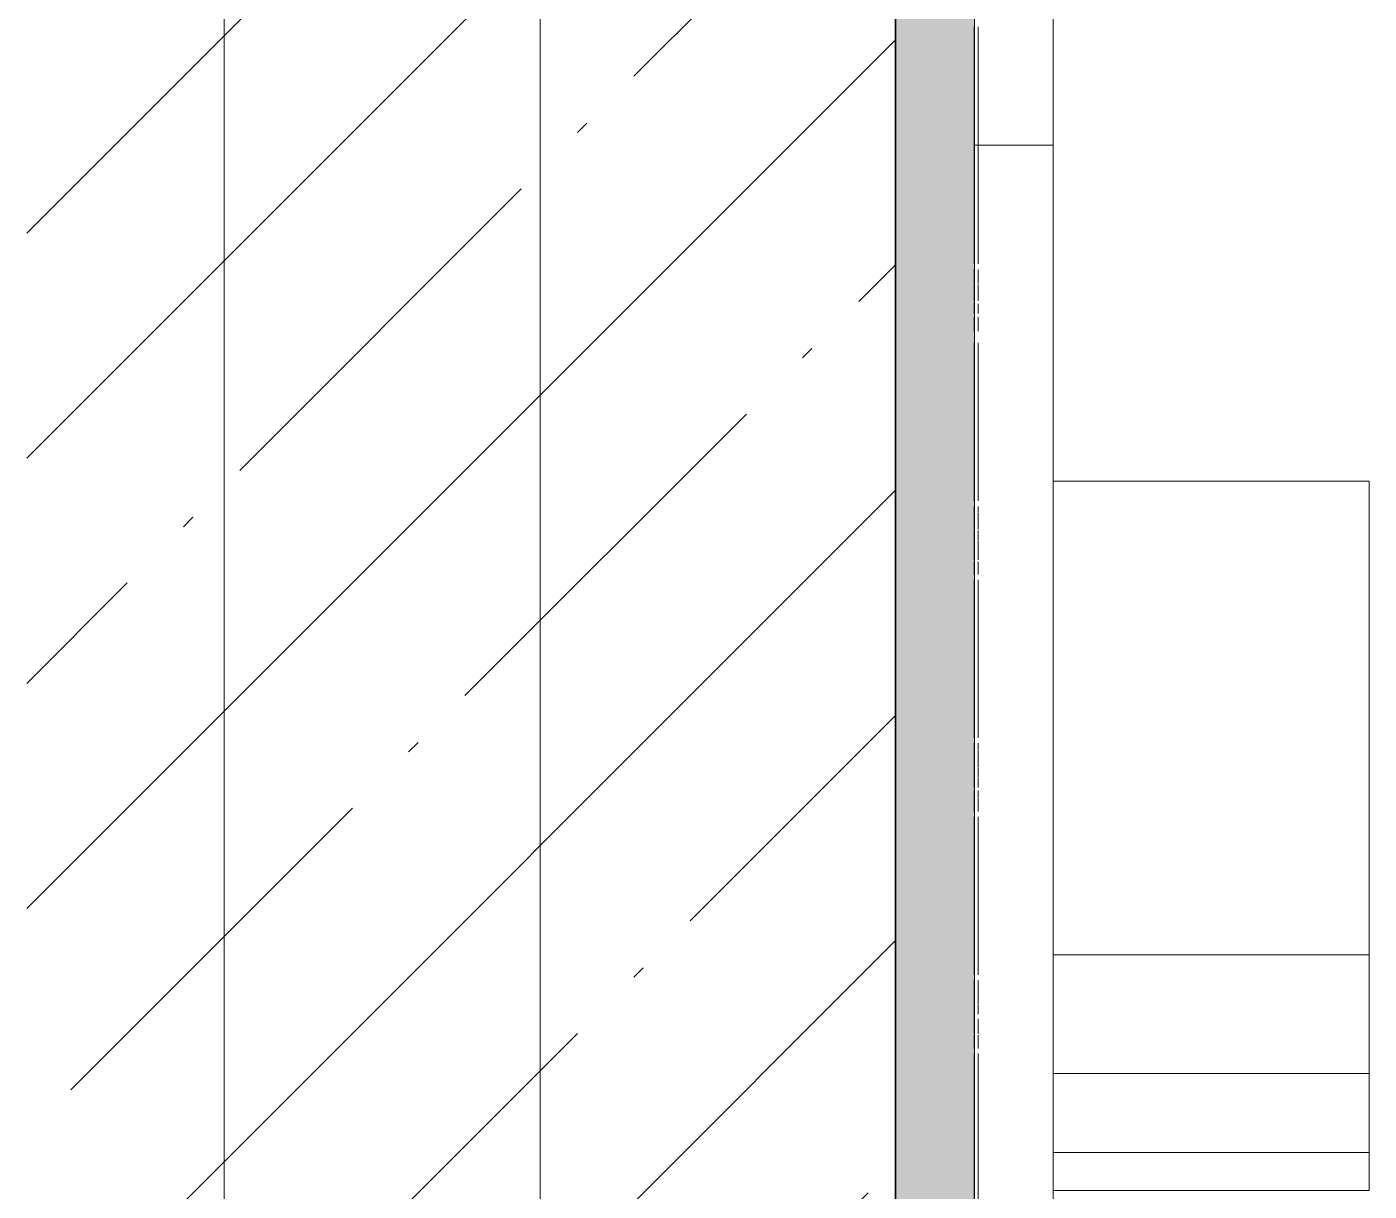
# Model space of a CAD drawing. Header units: millimetres. Extents: x 855 to 84199, y -1987 to 21700.
# Drawn here: x 10323.9 to 10663.9, y 19989.7 to 20284.5 of the extents above; entities that cross this region are included whole.
import ezdxf

# ---------------------------------------------------------------- set-up
doc = ezdxf.new("R2010")
doc.units = ezdxf.units.MM
for name, color, linetype, lineweight, true_color in [('A-WALL-2', 7, 'Continuous', 25, 0x3c3c3c), ('A-WALL-3', 7, 'Continuous', 35, 0x3c3c3c), ('A-WALL-FNSH-1', 7, 'Continuous', 13, 0x3c3c3c), ('I-FURN-1', 7, 'Continuous', 9, 0xf0f0f0)]:
    doc.layers.add(name, color=color, linetype=linetype, lineweight=lineweight, true_color=true_color)
for name, color, linetype, lineweight in [('I-WALL', 7, 'Continuous', 9), ('S-STRS-MBND', 7, 'Continuous', 9), ('Оси', 7, 'Continuous', 9)]:
    doc.layers.add(name, color=color, linetype=linetype, lineweight=lineweight)

# ---------------------------------------------------------------- blocks, each defined once
blk = doc.blocks.new('Бизиборд лего - бизиборд 1_21б-32328682-План разверток пом_ 1_60_ Этаж 1')
at = {"layer": 'I-FURN-1'}
for p, q in [((-765, 100), (-915, 100)), ((-915, 100), (-915, 20)), ((-915, 20), (-915, 100)), ((-915, 100), (-765, 100)), ((-765, 100), (-795, 100)), ((-795, 100), (-795, 20)), ((-795, 20), (-795, 100)), ((-795, 100), (-765, 100)), ((-745, 100), (-765, 100)), ((-765, 100), (-745, 100)), ((-765, 20), (-765, 100)), ((-765, 100), (-765, 20)), ((-735.37, 100), (-745, 100)), ((-745, 100), (-735.37, 100)), ((-735.37, 100), (-745, 100)), ((-745, 100), (-745, 20)), ((-745, 20), (-745, 100)), ((-745, 100), (-735.37, 100)), ((-735.37, 100), (-735.37, 20)), ((-735.37, 20), (-735.37, 100)), ((-1000, 20), (-1500, 20)), ((-1030, 20), (-1000, 20)), ((-1000, 0), (-1000, 20)), ((-1000, 20), (-1000, 0)), ((-500, 20), (-1000, 20)), ((-1000, 20), (-1000, 0)), ((-1000, 0), (-1000, 20)), ((-1000, 20), (-970, 20)), ((-970, 20), (-950, 20)), ((-951.34, 20), (-970, 20)), ((-970, 20), (-950, 20)), ((-960, 20), (-970, 20)), ((-970, 20), (-969.66, 20)), ((-968.66, 20), (-970, 20)), ((-970, 20), (-955, 20)), ((-955, 20), (-970, 20)), ((-970, 20), (-950.34, 20)), ((-950, 20), (-970, 20)), ((-970, 20), (-965, 20)), ((-950, 20), (-970, 20)), ((-970, 20), (-965, 20)), ((-960, 20), (-970, 20)), ((-970, 20), (-965, 20)), ((-950, 20), (-970, 20)), ((-970, 20), (-950, 20)), ((-950, 20), (-970, 20)), ((-970, 20), (-950.34, 20)), ((-962.59, 20), (-970, 20)), ((-970, 20), (-969.66, 20)), ((-957.41, 20), (-970, 20)), ((-970, 20), (-950, 20)), ((-950, 20), (-970, 20)), ((-970, 20), (-950, 20)), ((-950, 20), (-970, 20)), ((-970, 20), (-950, 20)), ((-950, 20), (-970, 20)), ((-970, 20), (-950, 20)), ((-950, 20), (-970, 20)), ((-970, 20), (-950, 20)), ((-950, 20), (-970, 20)), ((-970, 20), (-950, 20)), ((-950, 20), (-970, 20)), ((-970, 20), (-957.41, 20)), ((-950, 20), (-970, 20)), ((-970, 20), (-950, 20)), ((-968.66, 20), (-970, 20)), ((-970, 20), (-950, 20)), ((-950, 20), (-970, 20)), ((-970, 20), (-969.66, 20)), ((-969.66, 20), (-970, 20)), ((-970, 20), (-967.07, 20)), ((-968.66, 20), (-970, 20)), ((-970, 20), (-962.59, 20)), ((-967.07, 20), (-970, 20)), ((-970, 20), (-967.07, 20)), ((-962.59, 20), (-970, 20)), ((-970, 20), (-955, 20)), ((-969.66, 20), (-970, 20)), ((-970, 20), (-968.66, 20)), ((-955, 20), (-970, 20)), ((-970, 20), (-962.59, 20)), ((-950, 20), (-970, 20)), ((-969.66, 20), (-968.66, 20)), ((-969.66, 20), (-950.34, 20)), ((-969.66, 20), (-950, 20)), ((-968.66, 20), (-969.66, 20)), ((-967.07, 20), (-969.66, 20)), ((-968.66, 20), (-965, 20)), ((-968.66, 20), (-962.59, 20)), ((-962.59, 20), (-968.66, 20)), ((-965, 20), (-968.66, 20)), ((-950, 20), (-968.66, 20)), ((-962.59, 20), (-968.66, 20)), ((-968.66, 20), (-950, 20)), ((-967.07, 20), (-960, 20)), ((-952.93, 20), (-967.07, 20)), ((-967.07, 20), (-965, 20)), ((-955, 20), (-967.07, 20)), ((-965, 20), (-950, 20)), ((-965, 20), (-960, 20)), ((-965, 20), (-962.59, 20)), ((-950, 20), (-965, 20)), ((-965, 20), (-955, 20)), ((-964.8, 20), (-960.66, 20)), ((-962.59, 20), (-960, 20)), ((-951.34, 20), (-962.59, 20)), ((-962.59, 20), (-960, 20)), ((-960, 20), (-962.59, 20)), ((-952.93, 20), (-962.59, 20)), ((-962.59, 20), (-960, 20)), ((-952.93, 20), (-962.59, 20)), ((-962.59, 20), (-952.93, 20)), ((-960, 20), (-957.41, 20)), ((-955, 20), (-960, 20)), ((-960, 20), (-950, 20)), ((-960, 20), (-952.93, 20)), ((-950, 20), (-960, 20)), ((-960, 20), (-957.41, 20)), ((-957.41, 20), (-960, 20)), ((-960, 20), (-952.93, 20)), ((-960, 20), (-950.34, 20)), ((-957.41, 20), (-955, 20)), ((-955, 20), (-957.41, 20)), ((-952.93, 20), (-957.41, 20)), ((-957.41, 20), (-950, 20)), ((-956.53, 20), (-952.93, 20)), ((-951.34, 20), (-955, 20)), ((-955, 20), (-950, 20)), ((-950, 20), (-955, 20)), ((-955, 20), (-950, 20)), ((-952.93, 20), (-955, 20)), ((-955, 20), (-950, 20)), ((-955, 20), (-950, 20)), ((-950, 20), (-955, 20)), ((-950, 20), (-955, 20)), ((-952.93, 20), (-950, 20)), ((-951.34, 20), (-952.93, 20)), ((-950, 20), (-952.93, 20)), ((-952.93, 20), (-950, 20)), ((-950, 20), (-952.93, 20)), ((-951.34, 20), (-952.93, 20)), ((-950, 20), (-952.93, 20)), ((-952.93, 20), (-950, 20)), ((-950, 20), (-951.34, 20)), ((-950, 20), (-951.34, 20)), ((-950.34, 20), (-951.34, 20)), ((-950.34, 20), (-951.34, 20)), ((-950, 20), (-951.34, 20)), ((-950, 20), (-950.34, 20)), ((-950.34, 20), (-950, 20)), ((-950.34, 20), (-950, 20)), ((-950, 20), (-950.34, 20)), ((-950.34, 20), (-950, 20)), ((-950.34, 20), (-950, 20)), ((-950, 20), (-915, 20)), ((-915, 20), (-910, 20)), ((-915, 20), (-910, 20)), ((-910, 20), (-915, 20)), ((-910, 20), (-909.66, 20)), ((-891.34, 20), (-910, 20)), ((-910, 20), (-890, 20)), ((-890, 20), (-910, 20)), ((-910, 20), (-902.59, 20)), ((-909.66, 20), (-910, 20)), ((-910, 20), (-895, 20)), ((-908.66, 20), (-910, 20)), ((-910, 20), (-890, 20)), ((-890, 20), (-910, 20)), ((-910, 20), (-890, 20)), ((-890, 20), (-910, 20)), ((-910, 20), (-905, 20)), ((-895, 20), (-910, 20)), ((-910, 20), (-907.07, 20)), ((-890, 20), (-910, 20)), ((-910, 20), (-890, 20)), ((-890, 20), (-910, 20)), ((-910, 20), (-890, 20)), ((-890, 20), (-910, 20)), ((-910, 20), (-891.34, 20)), ((-890, 20), (-910, 20)), ((-910, 20), (-890, 20)), ((-890, 20), (-910, 20)), ((-910, 20), (-890, 20)), ((-890, 20), (-910, 20)), ((-910, 20), (-890, 20)), ((-890, 20), (-910, 20)), ((-910, 20), (-890, 20)), ((-890, 20), (-910, 20)), ((-910, 20), (-890, 20)), ((-890, 20), (-910, 20)), ((-910, 20), (-890, 20)), ((-890, 20), (-910, 20)), ((-910, 20), (-890, 20)), ((-909.66, 20), (-910, 20)), ((-910, 20), (-890, 20)), ((-890, 20), (-910, 20)), ((-910, 20), (-890, 20)), ((-890, 20), (-910, 20)), ((-910, 20), (-890, 20)), ((-908.66, 20), (-910, 20)), ((-910, 20), (-908.66, 20)), ((-908.66, 20), (-910, 20)), ((-910, 20), (-890, 20)), ((-890, 20), (-910, 20)), ((-910, 20), (-890, 20)), ((-890, 20), (-910, 20)), ((-910, 20), (-905, 20)), ((-900, 20), (-910, 20)), ((-910, 20), (-892.93, 20)), ((-908.66, 20), (-910, 20)), ((-910, 20), (-890, 20)), ((-890, 20), (-910, 20)), ((-909.66, 20), (-892.93, 20)), ((-897.41, 20), (-909.66, 20)), ((-908.66, 20), (-909.66, 20)), ((-908.66, 20), (-902.79, 20)), ((-907.07, 20), (-908.66, 20)), ((-907.07, 20), (-908.66, 20)), ((-890, 20), (-908.66, 20)), ((-908.66, 20), (-900, 20)), ((-902.59, 20), (-908.66, 20)), ((-890, 20), (-908.66, 20)), ((-908.66, 20), (-902.79, 20)), ((-902.79, 20), (-908.66, 20)), ((-905, 20), (-907.07, 20)), ((-907.07, 20), (-905, 20)), ((-905, 20), (-907.07, 20)), ((-890, 20), (-905, 20)), ((-905, 20), (-890.34, 20)), ((-905, 20), (-902.59, 20)), ((-902.59, 20), (-905, 20)), ((-905, 20), (-902.59, 20)), ((-902.59, 20), (-895, 20)), ((-902.59, 20), (-895, 20)), ((-902.59, 20), (-900, 20)), ((-900, 20), (-902.59, 20)), ((-895, 20), (-902.59, 20)), ((-902.59, 20), (-890, 20)), ((-902.59, 20), (-895, 20)), ((-895, 20), (-902.59, 20)), ((-900, 20), (-897.41, 20)), ((-890, 20), (-900, 20)), ((-900, 20), (-891.34, 20)), ((-892.93, 20), (-900, 20)), ((-890, 20), (-897.41, 20)), ((-897.41, 20), (-895, 20)), ((-895, 20), (-890, 20)), ((-895, 20), (-890, 20)), ((-890, 20), (-895, 20)), ((-895, 20), (-892.93, 20)), ((-890.34, 20), (-895, 20)), ((-894.52, 20), (-891.34, 20)), ((-894.52, 20), (-891.34, 20)), ((-891.34, 20), (-894.52, 20)), ((-892.93, 20), (-890, 20)), ((-892.93, 20), (-890, 20)), ((-891.34, 20), (-892.93, 20)), ((-892.93, 20), (-890, 20)), ((-890, 20), (-891.34, 20)), ((-891.34, 20), (-890, 20)), ((-891.34, 20), (-890, 20)), ((-890, 20), (-891.34, 20)), ((-890.34, 20), (-890, 20)), ((-890, 20), (-890.34, 20)), ((-890, 20), (-850, 20)), ((-890, 20), (-850, 20)), ((-850, 20), (-890, 20)), ((-850, 20), (-848.66, 20)), ((-849.66, 20), (-850, 20)), ((-850, 20), (-845, 20)), ((-847.07, 20), (-850, 20)), ((-850, 20), (-845, 20)), ((-848.66, 20), (-850, 20)), ((-850, 20), (-845, 20)), ((-845, 20), (-850, 20)), ((-850, 20), (-845, 20)), ((-845, 20), (-850, 20)), ((-850, 20), (-845, 20)), ((-845, 20), (-850, 20)), ((-850, 20), (-848.66, 20)), ((-849.66, 20), (-850, 20)), ((-850, 20), (-845, 20)), ((-845, 20), (-850, 20)), ((-850, 20), (-845, 20)), ((-845, 20), (-850, 20)), ((-850, 20), (-845, 20)), ((-845, 20), (-850, 20)), ((-850, 20), (-845, 20)), ((-845, 20), (-850, 20)), ((-850, 20), (-845, 20)), ((-847.07, 20), (-850, 20)), ((-850, 20), (-845, 20)), ((-845, 20), (-850, 20)), ((-850, 20), (-845, 20)), ((-847.07, 20), (-850, 20)), ((-850, 20), (-845, 20)), ((-845, 20), (-850, 20)), ((-850, 20), (-845, 20)), ((-845, 20), (-850, 20)), ((-850, 20), (-845, 20)), ((-845, 20), (-850, 20)), ((-850, 20), (-845, 20)), ((-849.66, 20), (-850, 20)), ((-850, 20), (-845, 20)), ((-845, 20), (-850, 20)), ((-850, 20), (-845, 20)), ((-845, 20), (-850, 20)), ((-850, 20), (-845, 20)), ((-845, 20), (-850, 20)), ((-850, 20), (-848.66, 20)), ((-849.66, 20), (-850, 20)), ((-850, 20), (-845, 20)), ((-845, 20), (-850, 20)), ((-850, 20), (-845, 20)), ((-845, 20), (-850, 20)), ((-850, 20), (-848.66, 20)), ((-847.07, 20), (-850, 20)), ((-850, 20), (-845, 20)), ((-845, 20), (-850, 20)), ((-850, 20), (-830, 20)), ((-830, 20), (-850, 20)), ((-848.66, 20), (-849.66, 20)), ((-845, 20), (-849.66, 20)), ((-848.66, 20), (-849.66, 20)), ((-848.66, 20), (-849.66, 20)), ((-848.66, 20), (-845, 20)), ((-848.66, 20), (-845, 20)), ((-845, 20), (-848.66, 20)), ((-845, 20), (-848.66, 20)), ((-848.66, 20), (-845, 20)), ((-847.07, 20), (-848.66, 20)), ((-848.66, 20), (-847.07, 20)), ((-847.07, 20), (-848.66, 20)), ((-848.66, 20), (-845, 20)), ((-848.66, 20), (-845, 20)), ((-845, 20), (-848.66, 20)), ((-845, 20), (-847.07, 20)), ((-845, 20), (-847.07, 20)), ((-845, 20), (-847.07, 20)), ((-845, 20), (-847.07, 20)), ((-847.07, 20), (-845, 20)), ((-845, 20), (-847.07, 20)), ((-845, 20), (-847.07, 20)), ((-845, 20), (-844.92, 20)), ((-844.92, 20), (-845, 20)), ((-845, 20), (-844.92, 20)), ((-844.92, 20), (-845, 20)), ((-845, 20), (-844.92, 20)), ((-844.92, 20), (-845, 20)), ((-845, 20), (-844.92, 20)), ((-844.92, 20), (-845, 20)), ((-845, 20), (-844.92, 20)), ((-844.92, 20), (-845, 20)), ((-845, 20), (-844.92, 20)), ((-844.92, 20), (-845, 20)), ((-845, 20), (-844.92, 20)), ((-844.92, 20), (-845, 20)), ((-845, 20), (-844.92, 20)), ((-844.92, 20), (-845, 20)), ((-845, 20), (-844.92, 20)), ((-844.92, 20), (-845, 20)), ((-845, 20), (-844.92, 20)), ((-844.92, 20), (-845, 20)), ((-845, 20), (-844.92, 20)), ((-844.92, 20), (-845, 20)), ((-845, 20), (-844.92, 20)), ((-844.92, 20), (-845, 20)), ((-845, 20), (-844.92, 20)), ((-844.92, 20), (-845, 20)), ((-845, 20), (-844.92, 20)), ((-844.92, 20), (-845, 20)), ((-845, 20), (-844.92, 20)), ((-844.92, 20), (-845, 20)), ((-845, 20), (-844.92, 20)), ((-844.92, 20), (-845, 20)), ((-845, 20), (-844.92, 20)), ((-844.92, 20), (-845, 20)), ((-845, 20), (-844.92, 20)), ((-844.92, 20), (-845, 20)), ((-845, 20), (-844.92, 20)), ((-844.92, 20), (-845, 20)), ((-845, 20), (-844.92, 20)), ((-844.92, 20), (-845, 20)), ((-845, 20), (-844.92, 20)), ((-844.92, 20), (-845, 20)), ((-845, 20), (-844.92, 20)), ((-844.92, 20), (-845, 20)), ((-845, 20), (-844.92, 20)), ((-844.92, 20), (-845, 20)), ((-845, 20), (-844.92, 20)), ((-844.92, 20), (-845, 20)), ((-845, 20), (-844.92, 20)), ((-844.92, 20), (-845, 20)), ((-845, 20), (-844.92, 20)), ((-844.92, 20), (-845, 20)), ((-844.92, 20), (-837.41, 20)), ((-844.92, 20), (-840, 20)), ((-842.59, 20), (-844.92, 20)), ((-844.92, 20), (-830, 20)), ((-837.41, 20), (-844.92, 20)), ((-844.92, 20), (-830, 20)), ((-832.93, 20), (-844.92, 20)), ((-844.92, 20), (-830.34, 20)), ((-840, 20), (-844.92, 20)), ((-844.92, 20), (-830, 20)), ((-830, 20), (-844.92, 20)), ((-844.92, 20), (-832.93, 20)), ((-832.93, 20), (-844.92, 20)), ((-844.92, 20), (-842.59, 20)), ((-842.59, 20), (-844.92, 20)), ((-844.92, 20), (-830, 20)), ((-830, 20), (-844.92, 20)), ((-844.92, 20), (-831.34, 20)), ((-830, 20), (-844.92, 20)), ((-844.92, 20), (-830, 20)), ((-842.59, 20), (-844.92, 20)), ((-844.92, 20), (-830, 20)), ((-830, 20), (-844.92, 20)), ((-844.92, 20), (-842.59, 20)), ((-830, 20), (-844.92, 20)), ((-844.92, 20), (-830, 20)), ((-830, 20), (-844.92, 20)), ((-844.92, 20), (-830, 20)), ((-835, 20), (-844.92, 20)), ((-844.92, 20), (-830, 20)), ((-830, 20), (-844.92, 20)), ((-844.92, 20), (-830, 20)), ((-830, 20), (-844.92, 20)), ((-844.92, 20), (-830, 20)), ((-830, 20), (-844.92, 20)), ((-844.92, 20), (-832.93, 20)), ((-842.59, 20), (-844.92, 20)), ((-844.92, 20), (-830, 20)), ((-830, 20), (-844.92, 20)), ((-844.92, 20), (-830, 20)), ((-830, 20), (-844.92, 20)), ((-844.92, 20), (-830, 20)), ((-830, 20), (-844.92, 20)), ((-844.92, 20), (-842.59, 20)), ((-842.59, 20), (-844.92, 20)), ((-844.92, 20), (-830, 20)), ((-830, 20), (-844.92, 20)), ((-844.92, 20), (-831.34, 20)), ((-840, 20), (-844.92, 20)), ((-844.92, 20), (-830, 20)), ((-830, 20), (-844.92, 20)), ((-844.92, 20), (-830, 20)), ((-830, 20), (-844.92, 20)), ((-844.92, 20), (-837.41, 20)), ((-837.41, 20), (-844.92, 20)), ((-835, 20), (-842.59, 20)), ((-842.59, 20), (-830, 20)), ((-840, 20), (-842.59, 20)), ((-840, 20), (-842.59, 20)), ((-842.59, 20), (-830, 20)), ((-840, 20), (-842.59, 20)), ((-842.59, 20), (-840, 20)), ((-840, 20), (-842.59, 20)), ((-840, 20), (-831.34, 20)), ((-830, 20), (-840, 20)), ((-837.41, 20), (-840, 20)), ((-837.41, 20), (-840, 20)), ((-837.41, 20), (-840, 20)), ((-840, 20), (-837.41, 20)), ((-837.41, 20), (-840, 20)), ((-837.41, 20), (-840, 20)), ((-830, 20), (-837.41, 20)), ((-832.93, 20), (-837.41, 20)), ((-835, 20), (-837.41, 20)), ((-835, 20), (-837.41, 20)), ((-837.41, 20), (-835, 20)), ((-835, 20), (-837.41, 20)), ((-835, 20), (-837.41, 20)), ((-836.65, 20), (-831.34, 20)), ((-836.65, 20), (-831.34, 20)), ((-831.34, 20), (-836.65, 20)), ((-832.93, 20), (-835, 20)), ((-830, 20), (-835, 20)), ((-830, 20), (-835, 20)), ((-832.93, 20), (-835, 20)), ((-835, 20), (-832.93, 20)), ((-832.93, 20), (-835, 20)), ((-832.93, 20), (-835, 20)), ((-831.34, 20), (-832.93, 20)), ((-830, 20), (-832.93, 20)), ((-832.93, 20), (-830, 20)), ((-830, 20), (-832.93, 20)), ((-830, 20), (-832.93, 20)), ((-832.93, 20), (-831.34, 20)), ((-831.34, 20), (-832.93, 20)), ((-832.93, 20), (-831.34, 20)), ((-831.34, 20), (-832.93, 20)), ((-831.34, 20), (-832.93, 20)), ((-831.34, 20), (-830.34, 20)), ((-830.34, 20), (-831.34, 20)), ((-831.34, 20), (-830.34, 20)), ((-831.34, 20), (-830.34, 20)), ((-830.34, 20), (-831.34, 20)), ((-831.34, 20), (-830.34, 20)), ((-830.34, 20), (-831.34, 20)), ((-831.34, 20), (-830.34, 20)), ((-830.34, 20), (-831.34, 20)), ((-830.34, 20), (-830, 20)), ((-830, 20), (-830.34, 20)), ((-830.34, 20), (-830, 20)), ((-830.34, 20), (-830, 20)), ((-830.34, 20), (-830, 20)), ((-830, 20), (-830.34, 20)), ((-830.34, 20), (-830, 20)), ((-830, 20), (-830.34, 20)), ((-830.34, 20), (-830, 20)), ((-830, 20), (-830.34, 20)), ((-830, 20), (-795, 20)), ((-830, 20), (-790, 20)), ((-790, 20), (-830, 20)), ((-795, 20), (-790, 20)), ((-795, 20), (-790, 20)), ((-790, 20), (-795, 20)), ((-790, 20), (-789.66, 20)), ((-788.66, 20), (-790, 20)), ((-790, 20), (-787.07, 20)), ((-789.66, 20), (-790, 20)), ((-790, 20), (-787.07, 20)), ((-789.66, 20), (-790, 20)), ((-790, 20), (-787.07, 20)), ((-789.66, 20), (-790, 20)), ((-790, 20), (-788.66, 20)), ((-787.07, 20), (-790, 20)), ((-790, 20), (-787.07, 20)), ((-787.07, 20), (-790, 20)), ((-790, 20), (-787.07, 20)), ((-787.07, 20), (-790, 20)), ((-790, 20), (-787.07, 20)), ((-787.07, 20), (-790, 20)), ((-790, 20), (-787.07, 20)), ((-788.66, 20), (-790, 20)), ((-790, 20), (-788.66, 20)), ((-787.07, 20), (-790, 20)), ((-790, 20), (-787.07, 20)), ((-787.07, 20), (-790, 20)), ((-790, 20), (-787.07, 20)), ((-787.07, 20), (-790, 20)), ((-790, 20), (-787.07, 20)), ((-787.07, 20), (-790, 20)), ((-790, 20), (-787.07, 20)), ((-787.07, 20), (-790, 20)), ((-790, 20), (-787.07, 20)), ((-787.07, 20), (-790, 20)), ((-790, 20), (-787.07, 20)), ((-787.07, 20), (-790, 20)), ((-790, 20), (-787.07, 20)), ((-787.07, 20), (-790, 20)), ((-790, 20), (-789.66, 20)), ((-787.07, 20), (-790, 20)), ((-790, 20), (-787.07, 20)), ((-787.07, 20), (-790, 20)), ((-790, 20), (-787.07, 20)), ((-787.07, 20), (-790, 20)), ((-790, 20), (-787.07, 20)), ((-787.07, 20), (-790, 20)), ((-790, 20), (-789.66, 20)), ((-787.07, 20), (-790, 20)), ((-790, 20), (-787.07, 20)), ((-788.66, 20), (-790, 20)), ((-790, 20), (-787.07, 20)), ((-787.07, 20), (-790, 20)), ((-790, 20), (-787.07, 20)), ((-788.66, 20), (-790, 20)), ((-790, 20), (-787.07, 20)), ((-787.07, 20), (-790, 20)), ((-790, 20), (-770, 20)), ((-770, 20), (-790, 20)), ((-789.66, 20), (-788.66, 20)), ((-787.07, 20), (-789.66, 20)), ((-787.07, 20), (-789.66, 20)), ((-787.07, 20), (-789.66, 20)), ((-789.66, 20), (-788.66, 20)), ((-789.66, 20), (-788.66, 20)), ((-788.66, 20), (-787.07, 20)), ((-788.66, 20), (-787.07, 20)), ((-787.07, 20), (-788.66, 20)), ((-788.66, 20), (-787.07, 20)), ((-787.07, 20), (-788.66, 20)), ((-788.66, 20), (-787.07, 20)), ((-788.66, 20), (-787.07, 20)), ((-788.66, 20), (-787.07, 20)), ((-787.07, 20), (-788.66, 20)), ((-787.07, 20), (-788.66, 20)), ((-788.66, 20), (-787.07, 20)), ((-787.07, 20), (-788.66, 20)), ((-788.66, 20), (-787.07, 20)), ((-787.07, 20), (-788.66, 20)), ((-787.07, 20), (-787.05, 20)), ((-787.05, 20), (-787.07, 20)), ((-787.07, 20), (-787.05, 20)), ((-787.05, 20), (-787.07, 20)), ((-787.07, 20), (-787.05, 20)), ((-787.05, 20), (-787.07, 20)), ((-787.07, 20), (-787.05, 20)), ((-787.05, 20), (-787.07, 20)), ((-787.07, 20), (-787.05, 20)), ((-787.05, 20), (-787.07, 20)), ((-787.07, 20), (-787.05, 20)), ((-787.05, 20), (-787.07, 20)), ((-787.07, 20), (-787.05, 20)), ((-787.05, 20), (-787.07, 20)), ((-787.07, 20), (-787.05, 20)), ((-787.05, 20), (-787.07, 20)), ((-787.07, 20), (-787.05, 20)), ((-787.05, 20), (-787.07, 20)), ((-787.07, 20), (-787.05, 20)), ((-787.05, 20), (-787.07, 20)), ((-787.07, 20), (-787.05, 20)), ((-787.05, 20), (-787.07, 20)), ((-787.07, 20), (-787.05, 20)), ((-787.05, 20), (-787.07, 20)), ((-787.07, 20), (-787.05, 20)), ((-787.05, 20), (-787.07, 20)), ((-787.07, 20), (-787.05, 20)), ((-787.05, 20), (-787.07, 20)), ((-787.07, 20), (-787.05, 20)), ((-787.05, 20), (-787.07, 20)), ((-787.07, 20), (-787.05, 20)), ((-787.05, 20), (-787.07, 20)), ((-787.07, 20), (-787.05, 20)), ((-787.05, 20), (-787.07, 20)), ((-787.07, 20), (-787.05, 20)), ((-787.05, 20), (-787.07, 20)), ((-787.07, 20), (-787.05, 20)), ((-787.05, 20), (-787.07, 20)), ((-787.07, 20), (-787.05, 20)), ((-787.05, 20), (-787.07, 20)), ((-787.07, 20), (-787.05, 20)), ((-787.05, 20), (-787.07, 20)), ((-787.07, 20), (-787.05, 20)), ((-787.05, 20), (-787.07, 20)), ((-787.07, 20), (-787.05, 20)), ((-787.05, 20), (-787.07, 20)), ((-787.07, 20), (-787.05, 20)), ((-787.05, 20), (-787.07, 20)), ((-787.07, 20), (-787.05, 20)), ((-787.05, 20), (-787.07, 20)), ((-787.07, 20), (-787.05, 20)), ((-787.05, 20), (-787.07, 20)), ((-787.05, 20), (-775, 20)), ((-787.05, 20), (-785, 20)), ((-782.59, 20), (-787.05, 20)), ((-787.05, 20), (-771.34, 20)), ((-780, 20), (-787.05, 20)), ((-787.05, 20), (-782.59, 20)), ((-785, 20), (-787.05, 20)), ((-787.05, 20), (-772.93, 20)), ((-775, 20), (-787.05, 20)), ((-787.05, 20), (-772.93, 20)), ((-782.59, 20), (-787.05, 20)), ((-787.05, 20), (-782.59, 20)), ((-770, 20), (-787.05, 20)), ((-787.05, 20), (-777.41, 20)), ((-785, 20), (-787.05, 20)), ((-787.05, 20), (-770, 20)), ((-770, 20), (-787.05, 20)), ((-787.05, 20), (-780, 20)), ((-782.59, 20), (-787.05, 20)), ((-787.05, 20), (-780, 20)), ((-770, 20), (-787.05, 20)), ((-787.05, 20), (-770, 20)), ((-785, 20), (-787.05, 20)), ((-787.05, 20), (-770, 20)), ((-770, 20), (-787.05, 20)), ((-787.05, 20), (-770, 20)), ((-770, 20), (-787.05, 20)), ((-787.05, 20), (-770.34, 20)), ((-770, 20), (-787.05, 20)), ((-787.05, 20), (-770, 20)), ((-770, 20), (-787.05, 20)), ((-787.05, 20), (-770, 20)), ((-770, 20), (-787.05, 20)), ((-787.05, 20), (-770, 20)), ((-770, 20), (-787.05, 20)), ((-787.05, 20), (-785, 20)), ((-775, 20), (-787.05, 20)), ((-787.05, 20), (-770, 20)), ((-770, 20), (-787.05, 20)), ((-787.05, 20), (-770, 20)), ((-770, 20), (-787.05, 20)), ((-787.05, 20), (-770, 20)), ((-770.34, 20), (-787.05, 20)), ((-787.05, 20), (-785, 20)), ((-775, 20), (-787.05, 20)), ((-787.05, 20), (-770, 20)), ((-785, 20), (-787.05, 20)), ((-787.05, 20), (-770, 20)), ((-780, 20), (-787.05, 20)), ((-787.05, 20), (-780, 20)), ((-782.59, 20), (-787.05, 20)), ((-787.05, 20), (-771.34, 20)), ((-770, 20), (-787.05, 20)), ((-787.05, 20), (-775, 20)), ((-775, 20), (-787.05, 20)), ((-787.05, 20), (-775, 20)), ((-775, 20), (-787.05, 20)), ((-785, 20), (-777.41, 20)), ((-777.41, 20), (-785, 20)), ((-782.59, 20), (-785, 20)), ((-777.41, 20), (-785, 20)), ((-785, 20), (-782.59, 20)), ((-785, 20), (-782.59, 20)), ((-780, 20), (-785, 20)), ((-775, 20), (-782.59, 20)), ((-782.59, 20), (-780, 20)), ((-780, 20), (-782.59, 20)), ((-782.59, 20), (-770, 20)), ((-780, 20), (-782.59, 20)), ((-771.34, 20), (-782.59, 20)), ((-782.59, 20), (-780, 20)), ((-782.59, 20), (-780, 20)), ((-772.93, 20), (-782.59, 20)), ((-770.34, 20), (-780, 20)), ((-780, 20), (-775, 20)), ((-770, 20), (-780, 20)), ((-777.41, 20), (-780, 20)), ((-780, 20), (-775, 20)), ((-780, 20), (-771.34, 20)), ((-780, 20), (-777.41, 20)), ((-780, 20), (-777.41, 20)), ((-777.41, 20), (-780, 20)), ((-770, 20), (-780, 20)), ((-780, 20), (-772.93, 20)), ((-777.41, 20), (-772.93, 20)), ((-770, 20), (-777.41, 20)), ((-777.41, 20), (-775, 20)), ((-775, 20), (-777.41, 20)), ((-770, 20), (-777.41, 20)), ((-777.41, 20), (-775, 20)), ((-777.41, 20), (-775, 20)), ((-775, 20), (-777.41, 20)), ((-772.93, 20), (-775, 20)), ((-775, 20), (-770, 20)), ((-770, 20), (-775, 20)), ((-775, 20), (-771.34, 20)), ((-772.93, 20), (-775, 20)), ((-775, 20), (-770.34, 20)), ((-775, 20), (-772.93, 20)), ((-770, 20), (-775, 20)), ((-775, 20), (-772.93, 20)), ((-772.93, 20), (-775, 20)), ((-770, 20), (-775, 20)), ((-774.65, 20), (-771.34, 20)), ((-774.65, 20), (-771.34, 20)), ((-771.34, 20), (-774.65, 20)), ((-774.65, 20), (-771.34, 20)), ((-771.34, 20), (-774.65, 20)), ((-772.93, 20), (-771.34, 20)), ((-771.34, 20), (-772.93, 20)), ((-772.93, 20), (-770, 20)), ((-772.93, 20), (-770.34, 20)), ((-771.34, 20), (-772.93, 20)), ((-772.93, 20), (-771.34, 20)), ((-772.93, 20), (-771.34, 20)), ((-771.34, 20), (-772.93, 20)), ((-772.93, 20), (-770, 20)), ((-770, 20), (-772.93, 20)), ((-771.34, 20), (-770, 20)), ((-770, 20), (-771.34, 20)), ((-771.34, 20), (-770, 20)), ((-771.34, 20), (-770.34, 20)), ((-770.34, 20), (-771.34, 20)), ((-770, 20), (-771.34, 20)), ((-771.34, 20), (-770, 20)), ((-771.34, 20), (-770, 20)), ((-771.34, 20), (-770.34, 20)), ((-770.34, 20), (-771.34, 20)), ((-771.34, 20), (-770, 20)), ((-770, 20), (-770.34, 20)), ((-770.34, 20), (-770, 20)), ((-770.34, 20), (-770, 20)), ((-770, 20), (-770.34, 20)), ((-770.34, 20), (-770, 20)), ((-770.34, 20), (-770, 20)), ((-770, 20), (-770.34, 20)), ((-770.34, 20), (-770, 20)), ((-770, 20), (-770.34, 20)), ((-770, 20), (-765, 20)), ((-770, 20), (-765, 20)), ((-765, 20), (-770, 20)), ((-770, 20), (-765, 20)), ((-765, 20), (-770, 20)), ((-765, 20), (-745, 20)), ((-765, 20), (-745, 20)), ((-745, 20), (-765, 20)), ((-745, 20), (-735.37, 20)), ((-745, 20), (-735.37, 20)), ((-735.37, 20), (-745, 20)), ((-745, 20), (-735.37, 20)), ((-735.37, 20), (-745, 20)), ((-1500, 0), (-1000, 0)), ((-970, 0), (-1030, 0)), ((-1000, 0), (-500, 0)), ((-960, 0), (-970, 0)), ((-970, 0), (-950, 0)), ((-950, 0), (-970, 0)), ((-970, 0), (-950, 0)), ((-968.66, 0), (-970, 0)), ((-970, 0), (-951.34, 0)), ((-950, 0), (-970, 0)), ((-970, 0), (-950, 0)), ((-950, 0), (-970, 0)), ((-970, 0), (-950, 0)), ((-950, 0), (-970, 0)), ((-970, 0), (-950, 0)), ((-950, 0), (-970, 0)), ((-970, 0), (-950, 0)), ((-950, 0), (-970, 0)), ((-970, 0), (-969.66, 0)), ((-950, 0), (-970, 0)), ((-970, 0), (-950, 0)), ((-957.41, 0), (-970, 0)), ((-970, 0), (-951.34, 0)), ((-950, 0), (-970, 0)), ((-970, 0), (-950, 0)), ((-950, 0), (-970, 0)), ((-970, 0), (-957.41, 0)), ((-950, 0), (-970, 0)), ((-970, 0), (-950, 0)), ((-950.34, 0), (-970, 0)), ((-970, 0), (-950, 0)), ((-965, 0), (-970, 0)), ((-970, 0), (-968.66, 0)), ((-950, 0), (-970, 0)), ((-970, 0), (-950, 0)), ((-969.66, 0), (-950, 0)), ((-965, 0), (-968.66, 0)), ((-967.07, 0), (-968.66, 0)), ((-968.66, 0), (-960, 0)), ((-965, 0), (-967.07, 0)), ((-950, 0), (-965, 0)), ((-955, 0), (-965, 0)), ((-960.66, 0), (-964.8, 0)), ((-960.67, 0), (-960, 0)), ((-957.41, 0), (-960, 0)), ((-950, 0), (-960, 0)), ((-960, 0), (-951.34, 0)), ((-950, 0), (-957.41, 0)), ((-957.41, 0), (-950, 0)), ((-952.93, 0), (-956.53, 0)), ((-950, 0), (-955, 0)), ((-951.34, 0), (-950.34, 0)), ((-951.34, 0), (-950, 0)), ((-951.34, 0), (-950, 0)), ((-950.34, 0), (-950, 0)), ((-950, 0), (-950.34, 0)), ((-910, 0), (-950, 0)), ((-890, 0), (-910, 0)), ((-910, 0), (-890, 0)), ((-890, 0), (-910, 0)), ((-910, 0), (-890, 0)), ((-907.07, 0), (-910, 0)), ((-910, 0), (-890, 0)), ((-891.34, 0), (-910, 0)), ((-910, 0), (-890, 0)), ((-890, 0), (-910, 0)), ((-910, 0), (-890, 0)), ((-890, 0), (-910, 0)), ((-910, 0), (-890, 0)), ((-890, 0), (-910, 0)), ((-910, 0), (-890, 0)), ((-892.93, 0), (-910, 0)), ((-910, 0), (-890.34, 0)), ((-890, 0), (-910, 0)), ((-910, 0), (-890, 0)), ((-895, 0), (-910, 0)), ((-910, 0), (-890, 0)), ((-900, 0), (-910, 0)), ((-910, 0), (-890, 0)), ((-890, 0), (-910, 0)), ((-910, 0), (-890, 0)), ((-890, 0), (-910, 0)), ((-910, 0), (-890, 0)), ((-890, 0), (-910, 0)), ((-910, 0), (-892.93, 0)), ((-890, 0), (-910, 0)), ((-910, 0), (-908.66, 0)), ((-890, 0), (-910, 0)), ((-910, 0), (-890, 0)), ((-902.79, 0), (-908.66, 0)), ((-908.66, 0), (-890.34, 0)), ((-892.93, 0), (-907.07, 0)), ((-895, 0), (-902.59, 0)), ((-890, 0), (-900, 0)), ((-890, 0), (-895, 0)), ((-891.34, 0), (-894.52, 0)), ((-891.34, 0), (-892.93, 0)), ((-890, 0), (-892.93, 0)), ((-892.93, 0), (-890, 0)), ((-890.34, 0), (-891.34, 0)), ((-890, 0), (-891.34, 0)), ((-890, 0), (-890.34, 0)), ((-890.34, 0), (-890, 0)), ((-890.34, 0), (-890, 0)), ((-850, 0), (-890, 0)), ((-845, 0), (-850, 0)), ((-850, 0), (-845, 0)), ((-845, 0), (-850, 0)), ((-850, 0), (-845, 0)), ((-845, 0), (-850, 0)), ((-850, 0), (-845, 0)), ((-845, 0), (-850, 0)), ((-850, 0), (-845, 0)), ((-845, 0), (-850, 0)), ((-850, 0), (-849.66, 0)), ((-845, 0), (-850, 0)), ((-850, 0), (-845, 0)), ((-845, 0), (-850, 0)), ((-850, 0), (-845, 0)), ((-845, 0), (-850, 0)), ((-850, 0), (-845, 0)), ((-845, 0), (-850, 0)), ((-850, 0), (-845, 0)), ((-845, 0), (-850, 0)), ((-850, 0), (-845, 0)), ((-845, 0), (-850, 0)), ((-850, 0), (-845, 0)), ((-845, 0), (-850, 0)), ((-850, 0), (-845, 0)), ((-845, 0), (-850, 0)), ((-850, 0), (-845, 0)), ((-845, 0), (-850, 0)), ((-850, 0), (-845, 0)), ((-845, 0), (-850, 0)), ((-850, 0), (-849.66, 0)), ((-830, 0), (-850, 0)), ((-850, 0), (-830, 0)), ((-849.66, 0), (-845, 0)), ((-849.66, 0), (-845, 0)), ((-845, 0), (-848.66, 0)), ((-844.92, 0), (-845, 0)), ((-845, 0), (-844.92, 0)), ((-844.92, 0), (-845, 0)), ((-845, 0), (-844.92, 0)), ((-844.92, 0), (-845, 0)), ((-845, 0), (-844.92, 0)), ((-844.92, 0), (-845, 0)), ((-845, 0), (-844.92, 0)), ((-844.92, 0), (-845, 0)), ((-845, 0), (-844.92, 0)), ((-844.92, 0), (-845, 0)), ((-845, 0), (-844.92, 0)), ((-844.92, 0), (-845, 0)), ((-845, 0), (-844.92, 0)), ((-844.92, 0), (-845, 0)), ((-845, 0), (-844.92, 0)), ((-844.92, 0), (-845, 0)), ((-845, 0), (-844.92, 0)), ((-844.92, 0), (-845, 0)), ((-845, 0), (-844.92, 0)), ((-844.92, 0), (-845, 0)), ((-845, 0), (-844.92, 0)), ((-844.92, 0), (-845, 0)), ((-845, 0), (-844.92, 0)), ((-844.92, 0), (-845, 0)), ((-845, 0), (-844.92, 0)), ((-844.92, 0), (-845, 0)), ((-845, 0), (-844.92, 0)), ((-844.92, 0), (-845, 0)), ((-845, 0), (-844.92, 0)), ((-837.41, 0), (-844.92, 0)), ((-830, 0), (-844.92, 0)), ((-844.92, 0), (-830, 0)), ((-830, 0), (-844.92, 0)), ((-844.92, 0), (-830, 0)), ((-830, 0), (-844.92, 0)), ((-844.92, 0), (-830, 0)), ((-840, 0), (-844.92, 0)), ((-844.92, 0), (-830, 0)), ((-830, 0), (-844.92, 0)), ((-844.92, 0), (-830, 0)), ((-830, 0), (-844.92, 0)), ((-844.92, 0), (-830, 0)), ((-830, 0), (-844.92, 0)), ((-844.92, 0), (-830, 0)), ((-830, 0), (-844.92, 0)), ((-844.92, 0), (-831.34, 0)), ((-830, 0), (-844.92, 0)), ((-844.92, 0), (-830, 0)), ((-830, 0), (-844.92, 0)), ((-844.92, 0), (-830, 0)), ((-830, 0), (-844.92, 0)), ((-844.92, 0), (-830, 0)), ((-831.34, 0), (-844.92, 0)), ((-844.92, 0), (-830, 0)), ((-830, 0), (-844.92, 0)), ((-844.92, 0), (-830, 0)), ((-830.34, 0), (-844.92, 0)), ((-844.92, 0), (-830, 0)), ((-842.59, 0), (-844.92, 0)), ((-844.92, 0), (-842.59, 0)), ((-830, 0), (-842.59, 0)), ((-842.59, 0), (-830, 0)), ((-837.41, 0), (-840, 0)), ((-835, 0), (-837.41, 0)), ((-831.34, 0), (-836.65, 0)), ((-832.93, 0), (-835, 0)), ((-830, 0), (-832.93, 0)), ((-831.34, 0), (-830.34, 0)), ((-830, 0), (-831.34, 0)), ((-830.34, 0), (-830, 0)), ((-830, 0), (-830.34, 0)), ((-790, 0), (-830, 0)), ((-787.07, 0), (-790, 0)), ((-790, 0), (-787.07, 0)), ((-787.07, 0), (-790, 0)), ((-790, 0), (-787.07, 0)), ((-788.66, 0), (-790, 0)), ((-790, 0), (-789.66, 0)), ((-787.07, 0), (-790, 0)), ((-790, 0), (-787.07, 0)), ((-787.07, 0), (-790, 0)), ((-790, 0), (-787.07, 0)), ((-787.07, 0), (-790, 0)), ((-790, 0), (-787.07, 0)), ((-787.07, 0), (-790, 0)), ((-790, 0), (-787.07, 0)), ((-787.07, 0), (-790, 0)), ((-790, 0), (-789.66, 0)), ((-787.07, 0), (-790, 0)), ((-790, 0), (-787.07, 0)), ((-787.07, 0), (-790, 0)), ((-790, 0), (-787.07, 0)), ((-787.07, 0), (-790, 0)), ((-790, 0), (-787.07, 0)), ((-787.07, 0), (-790, 0)), ((-790, 0), (-787.07, 0)), ((-787.07, 0), (-790, 0)), ((-790, 0), (-787.07, 0)), ((-787.07, 0), (-790, 0)), ((-790, 0), (-787.07, 0)), ((-789.66, 0), (-790, 0)), ((-790, 0), (-787.07, 0)), ((-770, 0), (-790, 0)), ((-790, 0), (-770, 0)), ((-789.66, 0), (-788.66, 0)), ((-789.66, 0), (-788.66, 0)), ((-787.07, 0), (-789.66, 0)), ((-787.07, 0), (-788.66, 0)), ((-787.07, 0), (-788.66, 0)), ((-788.66, 0), (-787.07, 0)), ((-788.66, 0), (-787.07, 0)), ((-787.05, 0), (-787.07, 0)), ((-787.07, 0), (-787.05, 0)), ((-787.05, 0), (-787.07, 0)), ((-787.07, 0), (-787.05, 0)), ((-787.05, 0), (-787.07, 0)), ((-787.07, 0), (-787.05, 0)), ((-787.05, 0), (-787.07, 0)), ((-787.07, 0), (-787.05, 0)), ((-787.05, 0), (-787.07, 0)), ((-787.07, 0), (-787.05, 0)), ((-787.05, 0), (-787.07, 0)), ((-787.07, 0), (-787.05, 0)), ((-787.05, 0), (-787.07, 0)), ((-787.07, 0), (-787.05, 0)), ((-787.05, 0), (-787.07, 0)), ((-787.07, 0), (-787.05, 0)), ((-787.05, 0), (-787.07, 0)), ((-787.07, 0), (-787.05, 0)), ((-787.05, 0), (-787.07, 0)), ((-787.07, 0), (-787.05, 0)), ((-787.05, 0), (-787.07, 0)), ((-787.07, 0), (-787.05, 0)), ((-787.05, 0), (-787.07, 0)), ((-787.07, 0), (-787.05, 0)), ((-787.05, 0), (-787.07, 0)), ((-787.07, 0), (-787.05, 0)), ((-787.05, 0), (-787.07, 0)), ((-787.07, 0), (-787.05, 0)), ((-787.05, 0), (-787.07, 0)), ((-787.07, 0), (-787.05, 0)), ((-775, 0), (-787.05, 0)), ((-770, 0), (-787.05, 0)), ((-787.05, 0), (-770, 0)), ((-770, 0), (-787.05, 0)), ((-787.05, 0), (-770, 0)), ((-785, 0), (-787.05, 0)), ((-787.05, 0), (-785, 0)), ((-770, 0), (-787.05, 0)), ((-787.05, 0), (-770, 0)), ((-782.59, 0), (-787.05, 0)), ((-787.05, 0), (-771.34, 0)), ((-770, 0), (-787.05, 0)), ((-787.05, 0), (-770, 0)), ((-770, 0), (-787.05, 0)), ((-787.05, 0), (-770, 0)), ((-775, 0), (-787.05, 0)), ((-787.05, 0), (-770, 0)), ((-770, 0), (-787.05, 0)), ((-787.05, 0), (-770, 0)), ((-770, 0), (-787.05, 0)), ((-787.05, 0), (-770.34, 0)), ((-770, 0), (-787.05, 0)), ((-787.05, 0), (-770, 0)), ((-770, 0), (-787.05, 0)), ((-787.05, 0), (-770, 0)), ((-770, 0), (-787.05, 0)), ((-787.05, 0), (-770, 0)), ((-770, 0), (-787.05, 0)), ((-787.05, 0), (-785, 0)), ((-770, 0), (-787.05, 0)), ((-787.05, 0), (-775, 0)), ((-782.59, 0), (-785, 0)), ((-785, 0), (-782.59, 0)), ((-785, 0), (-782.59, 0)), ((-780, 0), (-782.59, 0)), ((-782.59, 0), (-770, 0)), ((-777.41, 0), (-782.59, 0)), ((-782.59, 0), (-780, 0)), ((-777.41, 0), (-780, 0)), ((-780, 0), (-777.41, 0)), ((-775, 0), (-777.41, 0)), ((-770, 0), (-777.41, 0)), ((-777.41, 0), (-775, 0)), ((-771.34, 0), (-775, 0)), ((-772.93, 0), (-775, 0)), ((-775, 0), (-772.93, 0)), ((-775, 0), (-771.34, 0)), ((-771.34, 0), (-774.65, 0)), ((-771.34, 0), (-772.93, 0)), ((-772.93, 0), (-771.34, 0)), ((-770.34, 0), (-771.34, 0)), ((-771.34, 0), (-770, 0)), ((-770.34, 0), (-771.34, 0)), ((-771.34, 0), (-770.34, 0)), ((-771.34, 0), (-770, 0)), ((-770, 0), (-770.34, 0)), ((-770, 0), (-770.34, 0)), ((-770.34, 0), (-770, 0)), ((-770.34, 0), (-770, 0)), ((-730, 0), (-770, 0))]:
    blk.add_line(p, q, dxfattribs=at)

msp = doc.modelspace()

# ---------------------------------------------------------------- hatches: boundary and pattern name
at = {"layer": 'I-WALL'}
h = msp.add_hatch(dxfattribs=at)
h.set_pattern_fill('FP_2', color=256, style=0, pattern_type=2)
h.set_pattern_definition([(45, (-90256.056, 0), (-57.024626, 57.024626), []), (45, (-90199.03, 0), (-57.024626, 57.024626), [100.806, -20.161, 3.353, -16.808])])
h.paths.add_polyline_path([(10460.11, 17750), (10543.94, 17750), (10543.94, 21400), (10323.94, 21400), (10323.94, 17750)])
h = msp.add_hatch(dxfattribs=at)
h.set_pattern_fill('FP_19', color=256, style=0, pattern_type=2)
h.set_pattern_definition([(0, (-90256.056, 0), (121.92, 30.48), [10.058, -81.382, 10.058, -81.382, -487.68]), (0, (-90256.056, 0), (121.92, 30.48), [-182.88, 10.058, -172.822, 10.058, -81.382, -213.36]), (0, (-90256.056, 0), (121.92, 30.48), [-457.2, 10.058, -50.902, 10.058, -142.342]), (120, (-90210.336, 15.24), (-87.356454, 90.345817), [10.058, -81.382, 10.058, -81.382, -487.68]), (120, (-90210.336, 15.24), (-87.356454, 90.345817), [-182.88, 10.058, -172.822, 10.058, -81.382, -213.36]), (120, (-90210.336, 15.24), (-87.356454, 90.345817), [-457.2, 10.058, -50.902, 10.058, -142.342]), (240, (-90195.096, 76.2), (-34.563546, -120.825817), [10.058, -81.382, 10.058, -81.382, -487.68]), (240, (-90195.096, 76.2), (-34.563546, -120.825817), [-182.88, 10.058, -172.822, 10.058, -81.382, -213.36]), (240, (-90195.096, 76.2), (-34.563546, -120.825817), [-457.2, 10.058, -50.902, 10.058, -142.342])])
h.paths.add_polyline_path([(10562.36, 17750), (10563.94, 17750), (10563.94, 20791.5), (10543.94, 20791.5), (10543.94, 17750)])

# ---------------------------------------------------------------- linework, layer by layer
at = {"layer": 'A-WALL-2'}
for p, q in [((10563.94, 20224.5), (10563.94, 20284.5)), ((10563.94, 20219.5), (10563.94, 20223.16)), ((10563.94, 20215.16), (10563.94, 20219.3)), ((10563.94, 20211.91), (10563.94, 20214.5)), ((10563.94, 20207.43), (10563.94, 20211.03)), ((10563.94, 20164.5), (10563.94, 20204.5)), ((10563.94, 20157.29), (10563.94, 20163.16)), ((10563.94, 20149.5), (10563.94, 20157.09)), ((10563.94, 20145.84), (10563.94, 20149.02)), ((10563.94, 20104.5), (10563.94, 20144.5)), ((10563.94, 20099.5), (10563.94, 20103.16)), ((10563.94, 20091.91), (10563.94, 20099.42)), ((10563.94, 20085.84), (10563.94, 20091.15)), ((10563.94, 20044.5), (10563.94, 20084.5)), ((10563.94, 20041.57), (10563.94, 20043.16)), ((10563.94, 20029.5), (10563.94, 20041.55)), ((10563.94, 20025.84), (10563.94, 20029.15)), ((10563.94, 19984.5), (10563.94, 20024.5))]:
    msp.add_line(p, q, dxfattribs=at)
at = {"layer": 'A-WALL-3'}
msp.add_line((10543.94, 17530), (10543.94, 20754), dxfattribs=at)
at = {"layer": 'A-WALL-FNSH-1'}
for p, q in [((10564.94, 20224.48), (10564.94, 20284.5)), ((10564.94, 20221.57), (10564.94, 20223.08)), ((10564.94, 20219.5), (10564.94, 20221.47)), ((10564.94, 20217.09), (10564.94, 20219.3)), ((10564.94, 20215.16), (10564.94, 20216.96)), ((10564.94, 20211.91), (10564.94, 20214.37)), ((10564.94, 20209.5), (10564.94, 20211.03)), ((10564.94, 20207.43), (10564.94, 20209.4)), ((10564.94, 20164.48), (10564.94, 20204.5)), ((10564.94, 20161.57), (10564.94, 20163.08)), ((10564.94, 20159.5), (10564.94, 20161.47)), ((10564.94, 20157.29), (10564.94, 20159.38)), ((10564.94, 20154.5), (10564.94, 20156.96)), ((10564.94, 20151.91), (10564.94, 20154.37)), ((10564.94, 20149.5), (10564.94, 20151.79)), ((10564.94, 20147.43), (10564.94, 20149.02)), ((10564.94, 20145.84), (10564.94, 20147.35)), ((10564.94, 20104.48), (10564.94, 20144.5)), ((10564.94, 20101.57), (10564.94, 20103.08)), ((10564.94, 20099.5), (10564.94, 20101.47)), ((10564.94, 20097.09), (10564.94, 20099.38)), ((10564.94, 20094.5), (10564.94, 20096.96)), ((10564.94, 20091.91), (10564.94, 20094.37)), ((10564.94, 20089.5), (10564.94, 20091.15)), ((10564.94, 20087.43), (10564.94, 20089.4)), ((10564.94, 20085.84), (10564.94, 20087.35)), ((10564.94, 20044.48), (10564.94, 20084.5)), ((10564.94, 20041.57), (10564.94, 20043.08)), ((10564.94, 20039.5), (10564.94, 20041.47)), ((10564.94, 20037.09), (10564.94, 20039.38)), ((10564.94, 20034.5), (10564.94, 20036.96)), ((10564.94, 20031.91), (10564.94, 20033.28)), ((10564.94, 20029.5), (10564.94, 20031.79)), ((10564.94, 20027.43), (10564.94, 20029.15)), ((10564.94, 20025.84), (10564.94, 20027.35)), ((10564.94, 19984.48), (10564.94, 20024.5))]:
    msp.add_line(p, q, dxfattribs=at)
at = {"layer": 'S-STRS-MBND'}
msp.add_line((10373.94, 17750), (10373.94, 21150), dxfattribs=at)
at = {"layer": 'Оси'}
msp.add_line((10453.94, 18900), (10453.94, 21400), dxfattribs=at)

# ---------------------------------------------------------------- block references
at = {"layer": 'I-FURN-1', "rotation": 270.0000000000001}
msp.add_blockref('Бизиборд лего - бизиборд 1_21б-32328682-План разверток пом_ 1_60_ Этаж 1', (10563.94, 19254.5), dxfattribs=at)

doc.saveas('drawing.dxf')
